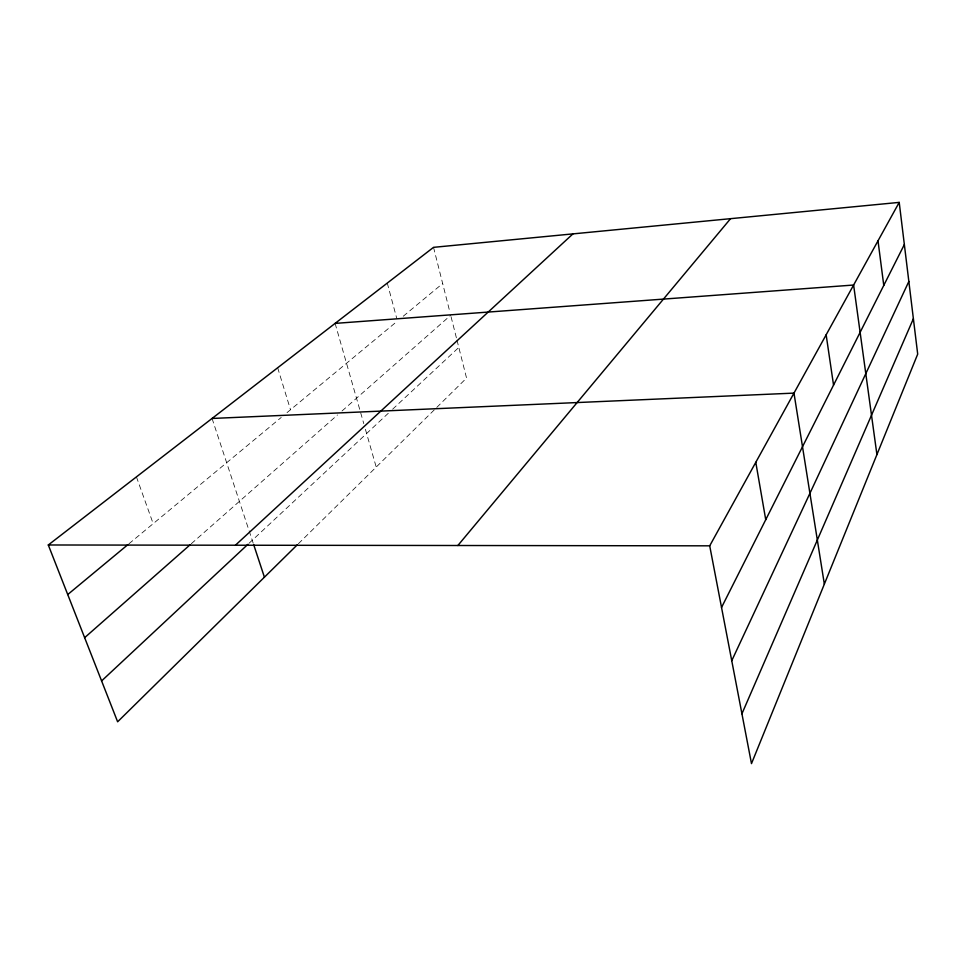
<?xml version="1.0" encoding="UTF-8"?>
<svg xmlns="http://www.w3.org/2000/svg" width="966" height="966" viewBox="0 0 966 966"><rect width="100%" height="100%" fill="white"/><g stroke="black" fill="none" stroke-linecap="round" stroke-linejoin="round"><path stroke-width="0.72" stroke-dasharray="4.83 3.62" d="M298.385 543.737L435.702 408.473M436.765 407.423L466.554 378.068L456.966 340.129M248.974 543.339L388.296 413.267M392.631 409.21L458.814 347.434M191.28 543.749L337.52 414.957M341.988 411.021L450.687 315.29M128.937 543.786L281.227 417.445M287.023 412.627L397.461 321.026M403.257 316.22L442.67 283.521M136.435 476.89L153.183 523.669M212.061 418.459L253.177 543.121M277.665 367.768L290.512 409.741M335.105 323.393L363.784 423.627M365.402 429.278L376.209 467.073M387.281 283.086L396.7 318.212M433.529 247.344L449.963 312.404M451.062 316.751L456.604 338.668"/><path stroke-width="1.45" d="M741.924 713.777L913.389 318.708M731.745 660.708L908.849 281.456M721.53 607.469L904.345 244.543M899.213 202.389L917.7 354.124L751.488 763.611L709.708 545.826L899.213 202.389L433.529 247.344L48.3 544.981L117.623 721.795L297.323 544.776M457.86 545.512L730.562 218.666M101.599 680.921L247.876 544.353M235.414 545.222L572.935 233.893M84.646 637.669L190.169 544.739M67.729 594.549L127.778 544.739M335.105 323.393L853.618 285.03L876.923 454.6M212.061 418.459L793.98 393.114L824.348 584.116M48.3 544.981L709.708 545.826M253.647 544.534L264.418 577.197M755.786 462.328L765.736 519.708M826.147 334.804L833.549 385.096M878.009 240.812L883.769 285.417"/></g></svg>
